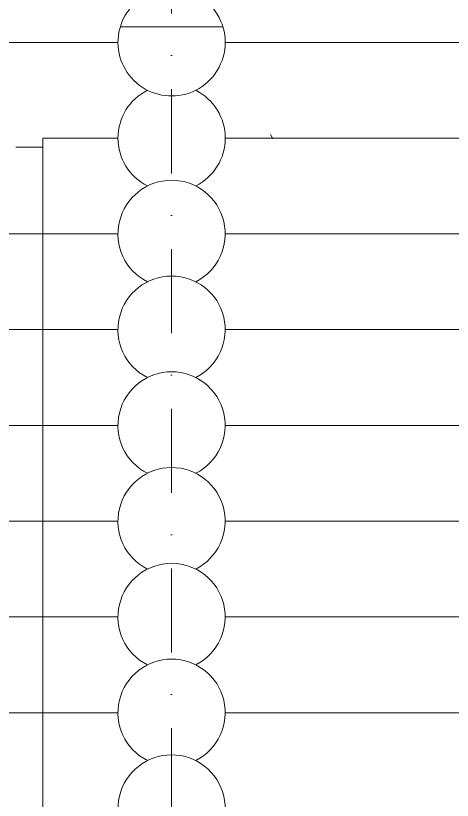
# Model space of a CAD drawing. Header units: millimetres. Extents: x 2399 to 111977, y 1313 to 59551.
# Drawn here: x 39730 to 41562, y 33012 to 36305 of the extents above; entities that cross this region are included whole.
import ezdxf

# ---------------------------------------------------------------- set-up
doc = ezdxf.new("R2010")
doc.units = ezdxf.units.MM
doc.linetypes.add('Штрихпунктирная', pattern=[670.277762, 352.777767, -176.388884, 0, -141.111112])
doc.layers.add('main line', color=7, linetype='Continuous', lineweight=13)

msp = doc.modelspace()

# ---------------------------------------------------------------- linework, layer by layer
at = {"layer": 'main line', "color": 7, "linetype": 'Штрихпунктирная', "lineweight": 13}
msp.add_line((40384.2044, 39347.662), (40384.2044, 27966.284), dxfattribs=at)
at = {"layer": 'main line', "color": 7, "linetype": 'Continuous', "lineweight": 13}
for p, q in [((40168.7384, 36257.567), (40599.6704, 36257.567)), ((39272.6308, 36192.7155), (40159.2044, 36192.7155)), ((40609.2044, 36192.7155), (42775.7147, 36192.7155)), ((39844.0794, 35790.864), (39844.0794, 31172.9995)), ((39844.0794, 35790.864), (40159.2044, 35790.864)), ((40609.2044, 35790.864), (42440.6808, 35790.864)), ((40809.1638, 35787.4933), (40799.206, 35805.5712)), ((39844.0794, 35752.5975), (39730.0484, 35752.5975)), ((37603.333, 35389.0125), (40159.2044, 35389.0125)), ((40609.2044, 35389.0125), (42087.2732, 35389.0125)), ((37603.333, 34987.161), (40159.2044, 34987.161)), ((40609.2044, 34987.161), (42198.3662, 34987.161)), ((37603.333, 34585.3095), (40159.2044, 34585.3095)), ((40609.2044, 34585.3095), (41792.3598, 34585.3095)), ((37603.333, 34183.458), (40159.2044, 34183.458)), ((40609.2044, 34183.458), (42162.6815, 34183.458)), ((37603.333, 33781.6065), (40159.2044, 33781.6065)), ((40609.2044, 33781.6065), (42162.6815, 33781.6065)), ((37603.333, 33379.755), (40159.2044, 33379.755)), ((40609.2044, 33379.755), (42162.6815, 33379.755))]:
    msp.add_line(p, q, dxfattribs=at)
for centre, start, end in [((40384.2044, 36192.7641), 116.7457516, 296.7457516), ((40384.2044, 36192.7641), 296.7457516, 63.2542484), ((40384.2044, 35790.9085), 116.7457516, 243.2542484), ((40384.2044, 35790.9085), 296.7457516, 63.2542484), ((40384.2044, 35389.053), 296.7457516, 243.2542484), ((40384.2044, 34987.1974), 296.7457516, 243.2542484), ((40384.2044, 34585.3419), 296.7457516, 243.2542484), ((40384.2044, 34183.4864), 296.7457516, 243.2542484), ((40384.2044, 33781.6308), 296.7457516, 243.2542484), ((40384.2044, 33379.7753), 296.7457516, 243.2542484), ((40384.2044, 32977.9197), 296.7457516, 243.2542484)]:
    msp.add_arc(centre, 225, start, end, dxfattribs=at)

doc.saveas('drawing.dxf')
